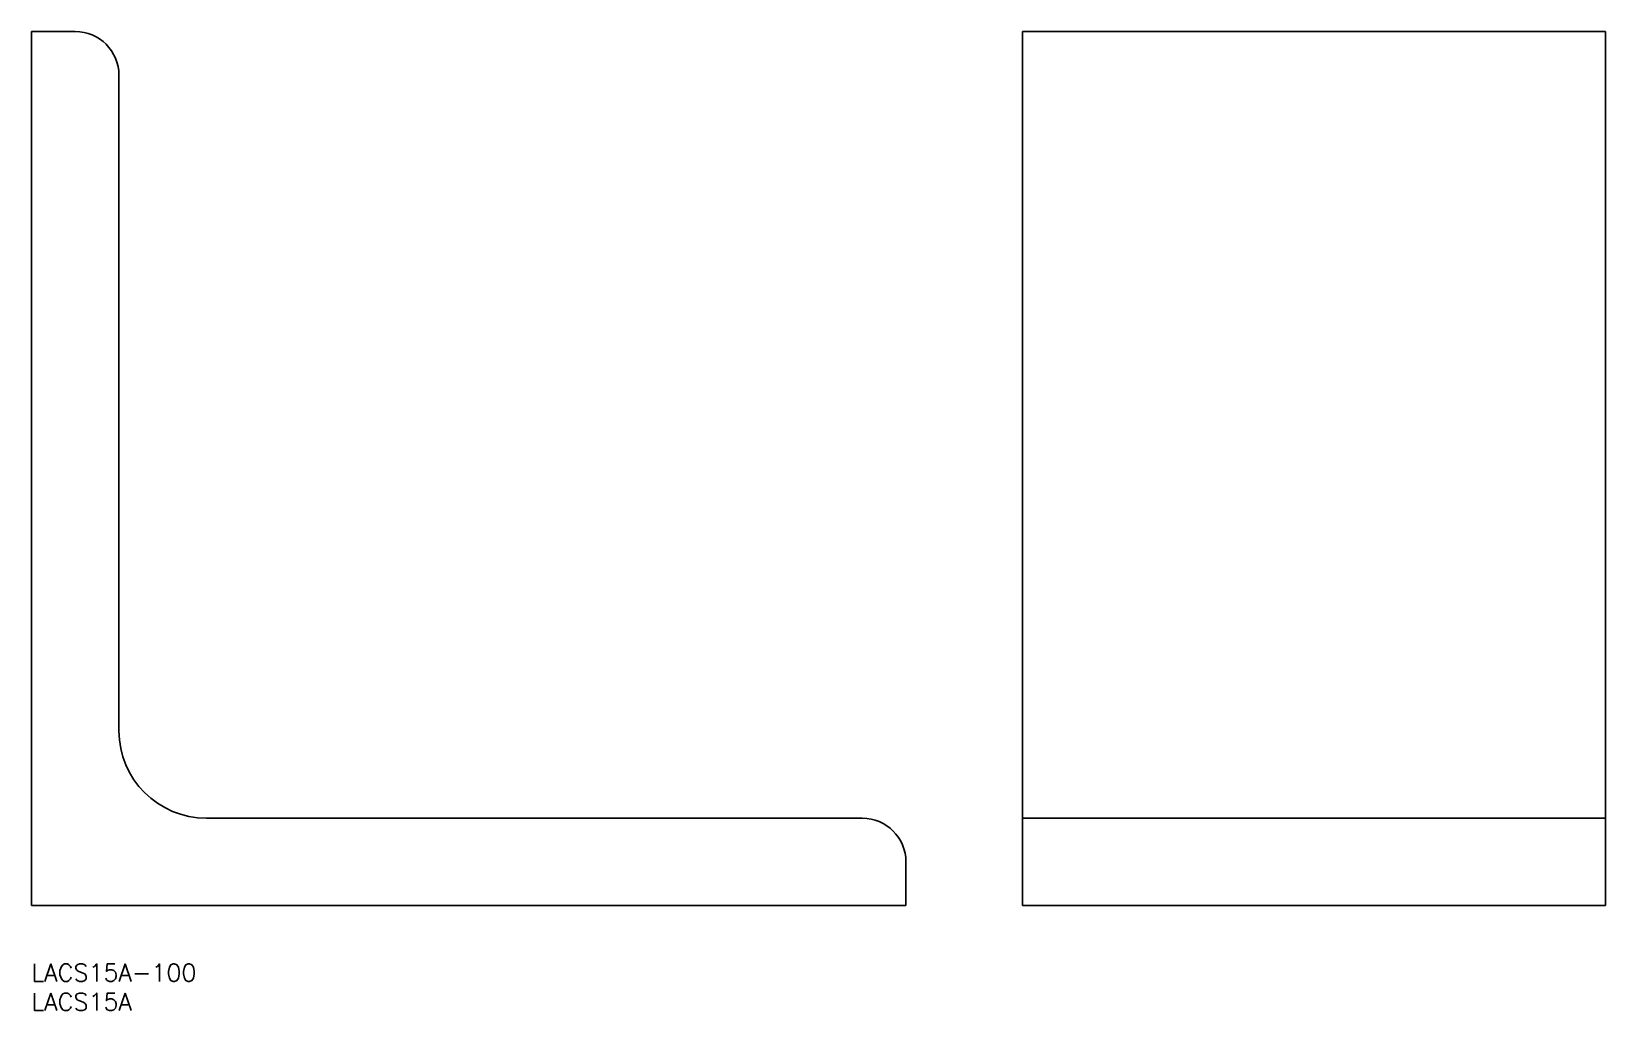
# Model space of a CAD drawing. Extents: x 0 to 270, y -8 to 160.
import ezdxf

# ---------------------------------------------------------------- set-up
doc = ezdxf.new("R2010")
doc.units = 0
doc.header["$LTSCALE"] = 0.5
doc.layers.add('MSM_CONTINUOUS', color=7, linetype='CONTINUOUS')
doc.layers.add('MSM_PART_NUMBER', color=7, linetype='CONTINUOUS')
doc.styles.get("Standard").update_dxf_attribs({"font": 'txt.shx', "height": 3, "bigfont": 'bigfont.shx'})

msp = doc.modelspace()

# ---------------------------------------------------------------- linework, layer by layer
at = {"layer": 'MSM_CONTINUOUS'}
for p, q in [((0, 160), (0, 10)), ((7.5, 160), (0, 160)), ((170, 10), (170, 160)), ((170, 160), (270, 160)), ((270, 10), (270, 160)), ((15, 40), (15, 152.5)), ((142.5, 25), (30, 25)), ((170, 25), (270, 25)), ((150, 10), (150, 17.5)), ((0, 10), (150, 10)), ((170, 10), (270, 10))]:
    msp.add_line(p, q, dxfattribs=at)
for centre, radius, start, end in [((7.5, 152.5), 7.5, 360, 90), ((30, 40), 15, 180, 270), ((142.5, 17.5), 7.5, 360, 90)]:
    msp.add_arc(centre, radius, start, end, dxfattribs=at)

# ---------------------------------------------------------------- texts
at = {"layer": 'MSM_PART_NUMBER'}
for s, p in [('LACS15A-100', (0, -3)), ('LACS15A', (0, -8))]:
    msp.add_text(s, height=3, dxfattribs=at).set_placement(p)

doc.saveas('drawing.dxf')
